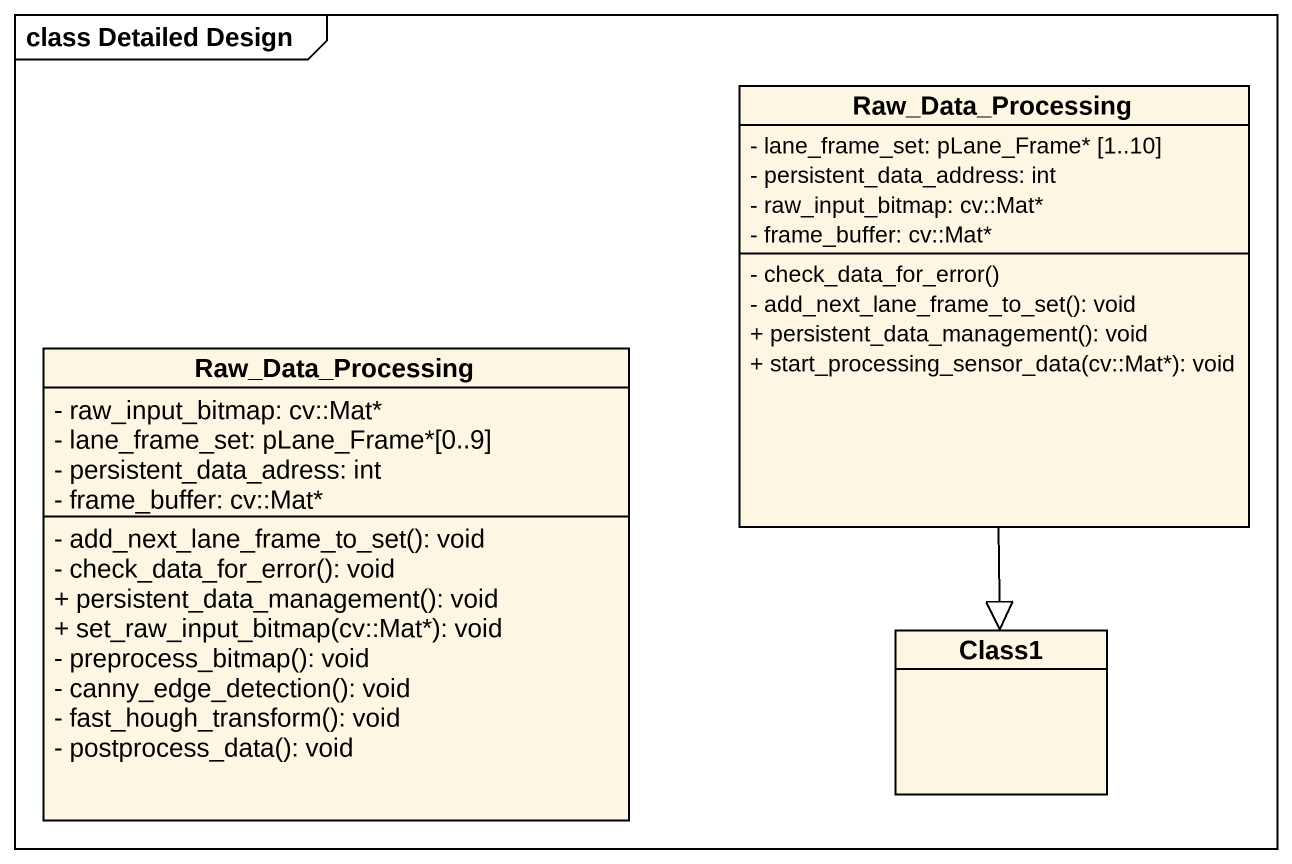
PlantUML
@startuml
mainframe class Detailed Design
hide circle
hide empty members
skinparam classAttributeIconSize 0
class Raw_Data_Processing {
  - lane_frame_set: pLane_Frame* [1..10]
  - persistent_data_address: int
  - raw_input_bitmap: cv::Mat*
  - frame_buffer: cv::Mat*
  - check_data_for_error()
  - add_next_lane_frame_to_set(): void
  + persistent_data_management(): void
  + start_processing_sensor_data(cv::Mat*): void
}
class "Raw_Data_Processing" as Raw_Data_Processing_2 {
  - raw_input_bitmap: cv::Mat*
  - lane_frame_set: pLane_Frame*[0..9]
  - persistent_data_adress: int
  - frame_buffer: cv::Mat*
  - add_next_lane_frame_to_set(): void
  - check_data_for_error(): void
  + persistent_data_management(): void
  + set_raw_input_bitmap(cv::Mat*): void
  - preprocess_bitmap(): void
  - canny_edge_detection(): void
  - fast_hough_transform(): void
  - postprocess_data(): void
}
class Class1
Raw_Data_Processing --|> Class1
@enduml
